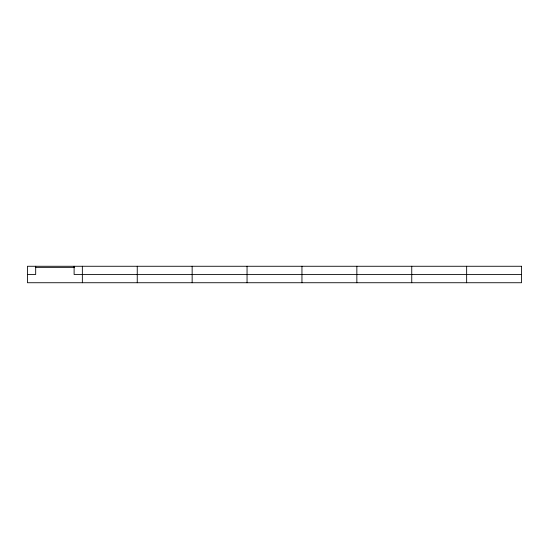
<?xml version="1.0" encoding="UTF-8"?>
<svg xmlns="http://www.w3.org/2000/svg" width="549" height="549" viewBox="0 0 549 549"><rect width="100%" height="100%" fill="white"/><g stroke="black" fill="none" stroke-linecap="round" stroke-linejoin="round"><path stroke-width="0.82" d="M35.685 267.363L74.547 267.363M27.45 274.5L35.685 274.5L35.685 266.265M521.55 274.5L74.115 274.5L74.115 266.265M466.65 266.265L466.65 282.735M411.75 266.265L411.75 282.735M356.85 266.265L356.85 282.735M301.95 266.265L301.95 282.735M247.05 266.265L247.05 282.735M192.15 266.265L192.15 282.735M137.25 266.265L137.25 282.735M82.35 266.265L82.35 282.735M521.55 266.265L27.45 266.265L27.45 282.735L521.55 282.735L521.55 266.265"/></g></svg>
